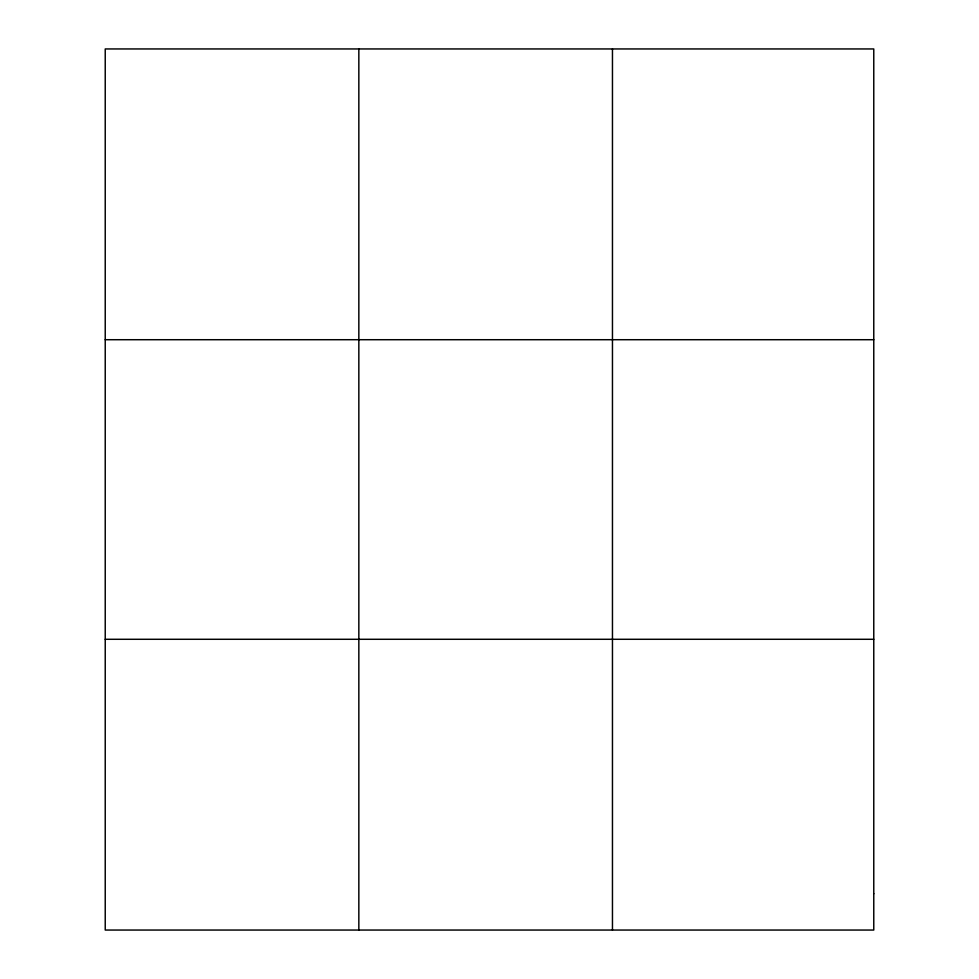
<?xml version="1.0" encoding="UTF-8"?>
<svg xmlns="http://www.w3.org/2000/svg" width="979" height="979" viewBox="0 0 979 979"><rect width="100%" height="100%" fill="white"/><g stroke="black" fill="none" stroke-linecap="round" stroke-linejoin="round"><path stroke-width="1.47" d="M358.84 930.05L358.84 48.95M612.462 930.05L612.462 48.95M105.23 339.713L873.77 339.713M105.23 639.287L873.77 639.287M873.77 893.705L873.77 930.05L105.23 930.05L105.23 48.95L873.77 48.95L873.77 893.705"/></g></svg>
